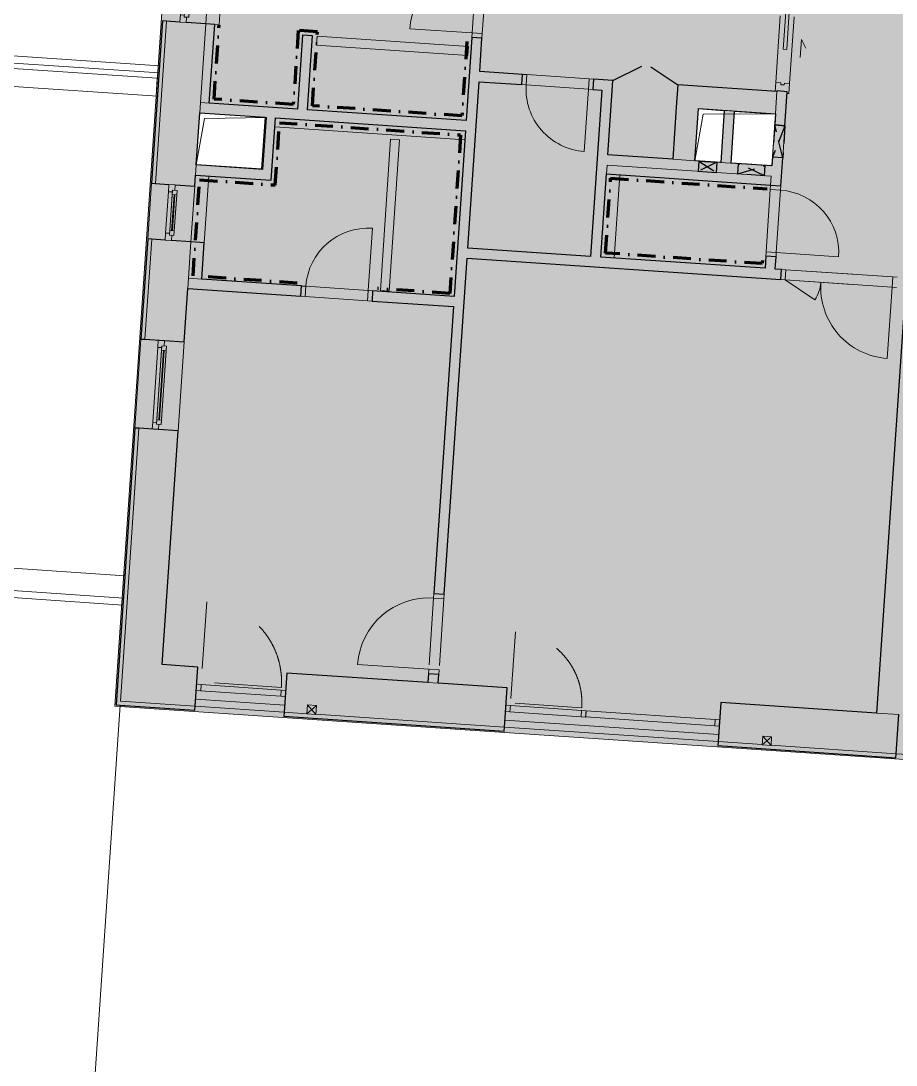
# Model space of a CAD drawing. Header units: millimetres. Extents: x -10201 to 171407, y -8645 to 72638.
# Drawn here: x 110159 to 119970, y 39893 to 51600 of the extents above; entities that cross this region are included whole.
import ezdxf

# ---------------------------------------------------------------- set-up
doc = ezdxf.new("R2010")
doc.units = ezdxf.units.MM
for name, pattern in [('HA_Dash_2mm-S1mm', [1500, 750, -750]), ('HA_Dash_3mm-S1mm', [300, 200, -100]), ('HA_DashDot_2_2mm-S0_6mm', [1650, 750, -450, 0, -450]), ('HA_DashDot_4mm-S1mm', [400, 200, -100, 0, -100])]:
    doc.linetypes.add(name, pattern=pattern)
for name, color, linetype, lineweight in [('A-DETL-____-OTLN', 9, 'Continuous', 25), ('A-DETL-____-THIN', 9, 'Continuous', 9), ('A-DETL-GENF-OTLN', 9, 'Continuous', 9), ('A-DOOR-____-MCUT', 9, 'Continuous', 9), ('A-DOOR-____-OTLN', 9, 'Continuous', 9), ('A-DOOR-FRAM-MCUT', 9, 'Continuous', 9), ('A-FLOR-____-OTLN', 9, 'Continuous', 9), ('A-GENM-____-MCUT', 9, 'Continuous', 25), ('A-GENM-____-OTLN', 9, 'Continuous', 9), ('A-GLAZ-____-MCUT', 9, 'Continuous', 5), ('A-GLAZ-____-OTLN', 9, 'Continuous', 5), ('A-GLAZ-CURT-MCUT', 9, 'Continuous', 5), ('A-GLAZ-CURT-OTLN', 9, 'Continuous', 5), ('A-GLAZ-CWMG-MCUT', 9, 'Continuous', 5), ('A-GLAZ-CWMG-OTLN', 9, 'Continuous', 5), ('A-WALL-____-MCUT', 9, 'Continuous', 25), ('A-WALL-____-OTLN', 9, 'Continuous', 9), ('I-WALL-____-MCUT', 9, 'Continuous', 25), ('I-WALL-____-OTLN', 9, 'Continuous', 9), ('M-HVAC-DUCT-OTLN', 9, 'Continuous', 9)]:
    doc.layers.add(name, color=color, linetype=linetype, lineweight=lineweight)

# ---------------------------------------------------------------- blocks, each defined once
blk = doc.blocks.new('HA_DR_Single_Swing_Solid - In_BJ_700x2100-2124342-schema rezu D_120_5200')
at = {"layer": 'A-DOOR-____-MCUT', "linetype": 'HA_DashDot_2_2mm-S0_6mm'}
for p, q in [((-350, 57.5), (350, 57.5)), ((-350, -57.5), (350, -57.5))]:
    blk.add_line(p, q, dxfattribs=at)
at = {"layer": 'A-DOOR-____-OTLN', "lineweight": 5}
blk.add_line((350, -757.5), (350, -57.5), dxfattribs=at)
blk.add_arc((350, -57.5), 700, 180, 270, dxfattribs=at)
at = {"layer": 'A-DOOR-FRAM-MCUT'}
for p, q in [((-350, 57.5), (-400, 57.5)), ((-350, -57.5), (-350, 57.5)), ((400, 57.5), (350, 57.5)), ((350, 57.5), (350, -57.5)), ((-400, -57.5), (-350, -57.5)), ((350, -57.5), (400, -57.5))]:
    blk.add_line(p, q, dxfattribs=at)
blk = doc.blocks.new('HA_DR_Single_SlidingToPocket_Solid - In_BJ_800x2100-2105140-schema rezu D_120_5200')
at = {"layer": 'A-DOOR-____-MCUT', "linetype": 'HA_DashDot_2_2mm-S0_6mm'}
for p, q in [((-400, 78), (400, 78)), ((-400, -77), (400, -77))]:
    blk.add_line(p, q, dxfattribs=at)
at = {"layer": 'A-DOOR-____-MCUT', "lineweight": 5}
for p, q in [((820, 19), (-20, 19)), ((-20, 19), (-20, -20)), ((820, -20), (820, 19)), ((-20, -20), (400, -20)), ((492, -20), (820, -20)), ((100, -177), (-100, -177)), ((100, -177), (8, -231))]:
    blk.add_line(p, q, dxfattribs=at)
at = {"layer": 'A-DOOR-FRAM-MCUT'}
for p, q in [((-400, 78), (-500, 78)), ((-420, -20), (-420, 20)), ((-420, 20), (-400, 20)), ((-400, 20), (-400, 78)), ((512, 78), (400, 78)), ((400, 78), (400, 20)), ((400, 20), (492, 20)), ((492, 20), (492, 47)), ((512, 58), (512, 78)), ((852, 47), (852, 20)), ((852, 20), (932, 20)), ((932, 20), (932, 47)), ((-513, -57), (-513, -77)), ((-513, -77), (-400, -77)), ((-400, -20), (-420, -20)), ((-400, -77), (-400, -20)), ((492, -20), (400, -20)), ((400, -20), (400, -77)), ((400, -77), (512, -77)), ((492, -47), (492, -20)), ((512, -77), (512, -57)), ((852, -20), (852, -47)), ((932, -20), (852, -20)), ((932, -47), (932, -20))]:
    blk.add_line(p, q, dxfattribs=at)
blk = doc.blocks.new('HA_DR_Double_Swing_Solid - In_BJ_1200x2100_800-1670800-schema rezu D_120_5200')
at = {"layer": 'A-DOOR-____-MCUT', "linetype": 'HA_DashDot_2_2mm-S0_6mm'}
for p, q in [((-600, 58), (600, 58)), ((-600, -57), (600, -57))]:
    blk.add_line(p, q, dxfattribs=at)
at = {"layer": 'A-DOOR-____-OTLN', "lineweight": 5}
for p, q in [((-254, -257), (-600, -57)), ((600, -857), (600, -57))]:
    blk.add_line(p, q, dxfattribs=at)
for centre, radius, start, end in [((-600, -57), 400, 330, 0), ((600, -57), 800, 180, 270)]:
    blk.add_arc(centre, radius, start, end, dxfattribs=at)
at = {"layer": 'A-DOOR-FRAM-MCUT'}
for p, q in [((-600, 58), (-650, 58)), ((-600, -57), (-600, 58)), ((650, 58), (600, 58)), ((600, 58), (600, -57)), ((-650, -57), (-600, -57)), ((600, -57), (650, -57))]:
    blk.add_line(p, q, dxfattribs=at)
blk = doc.blocks.new('HA_DR_Single_Swing_Solid - In_BJ_700x2100-2124340-schema rezu D_120_5200')
at = {"layer": 'A-DOOR-____-MCUT', "linetype": 'HA_DashDot_2_2mm-S0_6mm'}
for p, q in [((-350, 57.5), (350, 57.5)), ((-350, -57.5), (350, -57.5))]:
    blk.add_line(p, q, dxfattribs=at)
at = {"layer": 'A-DOOR-____-OTLN', "lineweight": 5}
blk.add_line((350, 757.5), (350, 57.5), dxfattribs=at)
blk.add_arc((350, 57.5), 700, 90, 180, dxfattribs=at)
at = {"layer": 'A-DOOR-FRAM-MCUT'}
for p, q in [((-400, 57.5), (-350, 57.5)), ((-350, 57.5), (-350, -57.5)), ((350, 57.5), (400, 57.5)), ((350, -57.5), (350, 57.5)), ((-350, -57.5), (-400, -57.5)), ((400, -57.5), (350, -57.5))]:
    blk.add_line(p, q, dxfattribs=at)
blk = doc.blocks.new('HA_WD_SinglePanel - 625x1000-1670806-schema rezu D_120_5200')
at = {"layer": 'A-GLAZ-____-MCUT'}
for p, q in [((-313, 70), (-313, 0)), ((-233, 70), (-313, 70)), ((-313, 0), (-253, 0)), ((-253, -25), (-253, 25)), ((-253, 25), (-203, 25)), ((-233, 25), (-233, 70)), ((-203, 25), (-203, -25)), ((202, 5), (-203, 5)), ((202, -25), (202, 25)), ((202, 25), (252, 25)), ((312, 70), (232, 70)), ((232, 70), (232, 25)), ((252, 25), (252, -25)), ((252, 0), (312, 0)), ((312, 0), (312, 70)), ((-203, -25), (-253, -25)), ((202, -5), (-203, -5)), ((252, -25), (202, -25))]:
    blk.add_line(p, q, dxfattribs=at)
at = {"layer": 'A-GLAZ-____-OTLN'}
for p, q in [((252, 25), (-253, 25)), ((-253, -25), (-253, 25)), ((232, 70), (-233, 70)), ((202, 25), (-203, 25)), ((252, 25), (252, -25)), ((-253, -25), (252, -25)), ((202, -25), (-203, -25))]:
    blk.add_line(p, q, dxfattribs=at)
blk = doc.blocks.new('HA_WD_SinglePanel - 1000x1500-1670803-schema rezu D_120_5200')
at = {"layer": 'A-GLAZ-____-MCUT'}
for p, q in [((-420, 70), (-500, 70)), ((-500, 0), (-440, 0)), ((-440, -25), (-440, 25)), ((-440, 25), (-390, 25)), ((-420, 25), (-420, 70)), ((-390, 25), (-390, -25)), ((390, 5), (-390, 5)), ((390, -25), (390, 25)), ((390, 25), (440, 25)), ((500, 70), (420, 70)), ((420, 70), (420, 25)), ((440, 25), (440, -25)), ((440, 0), (500, 0)), ((-390, -25), (-440, -25)), ((390, -5), (-390, -5)), ((440, -25), (390, -25))]:
    blk.add_line(p, q, dxfattribs=at)
at = {"layer": 'A-GLAZ-____-OTLN'}
for p, q in [((440, 25), (-440, 25)), ((-440, -25), (-440, 25)), ((420, 70), (-420, 70)), ((390, 25), (-390, 25)), ((440, 25), (440, -25)), ((-440, -25), (440, -25)), ((390, -25), (-390, -25))]:
    blk.add_line(p, q, dxfattribs=at)
blk = doc.blocks.new('HA_GM_Shaft_Rectangle - Default-2138658-schema rezu D_120_5200')
at = {"layer": 'A-DETL-GENF-OTLN'}
for p, q in [((58.5, -58.5), (865, 0)), ((0, -585), (58.5, -58.5))]:
    blk.add_line(p, q, dxfattribs=at)
at = {"layer": 'A-GENM-____-OTLN'}
for p, q in [((0, -585), (0, 0)), ((0, 0), (865, 0)), ((865, 0), (865, -585)), ((865, -585), (0, -585))]:
    blk.add_line(p, q, dxfattribs=at)
blk = doc.blocks.new('HA_DR_Single_Swing_Solid - In_BJ_800x2100-2124338-schema rezu D_120_5200')
at = {"layer": 'A-DOOR-____-MCUT', "linetype": 'HA_DashDot_2_2mm-S0_6mm'}
for p, q in [((-400, 57.5), (400, 57.5)), ((-400, -57.5), (400, -57.5))]:
    blk.add_line(p, q, dxfattribs=at)
at = {"layer": 'A-DOOR-____-OTLN', "lineweight": 5}
blk.add_line((400, -857.5), (400, -57.5), dxfattribs=at)
blk.add_arc((400, -57.5), 800, 180, 270, dxfattribs=at)
at = {"layer": 'A-DOOR-FRAM-MCUT'}
for p, q in [((-400, 57.5), (-450, 57.5)), ((-400, -57.5), (-400, 57.5)), ((450, 57.5), (400, 57.5)), ((400, 57.5), (400, -57.5)), ((-450, -57.5), (-400, -57.5)), ((400, -57.5), (450, -57.5))]:
    blk.add_line(p, q, dxfattribs=at)
blk = doc.blocks.new('Obdélníková příčel - 50x70mm EXT-1516296-schema rezu D_120_5200')
at = {"layer": 'A-GLAZ-CWMG-MCUT'}
for p, q in [((-50, 0), (0, 0)), ((-50, -70), (-50, 0)), ((0, 0), (0, -70)), ((0, -70), (-50, -70))]:
    blk.add_line(p, q, dxfattribs=at)
blk = doc.blocks.new('ABMV_CW_Single_Swing_Generic - Ex_Glass_SKLOPNE-1553233-schema rezu D_120_5200')
at = {"layer": 'A-DOOR-____-OTLN', "linetype": 'HA_Dash_2mm-S1mm', "lineweight": 5}
for p in [(-450, -30), (450, -930)]:
    blk.add_line(p, (450, -30), dxfattribs=at)
blk.add_arc((450, -30), 900, 180, 270, dxfattribs=at)
blk = doc.blocks.new('Obdélníková příčel - 50x70mm EXT-1516068-schema rezu D_120_5200')
at = {"layer": 'A-GLAZ-CWMG-OTLN'}
for p, q in [((-2946, 44159), (-2048, 44098)), ((-2951, 44089), (-2053, 44028))]:
    blk.add_line(p, q, dxfattribs=at)
blk = doc.blocks.new('Obdélníková příčel - 50x70mm EXT-1516295-schema rezu D_120_5200')
at = {"layer": 'A-GLAZ-CWMG-MCUT'}
for p, q in [((-25, 0), (25, 0)), ((-25, -70), (-25, 0)), ((25, -70), (-25, -70)), ((25, 0), (25, -70))]:
    blk.add_line(p, q, dxfattribs=at)
blk = doc.blocks.new('Systémový panel - Sklo-1518049-schema rezu D_120_5200')
at = {"layer": 'A-GLAZ-CURT-MCUT'}
for p, q in [((725, 70), (-725, 70)), ((-725, 70), (-725, 0)), ((-725, 0), (725, 0)), ((725, 0), (725, 70))]:
    blk.add_line(p, q, dxfattribs=at)
blk = doc.blocks.new('Obdélníková příčel - 50x70mm EXT-1518050-schema rezu D_120_5200')
at = {"layer": 'A-GLAZ-CWMG-MCUT'}
for p, q in [((0, 0), (-50, 0)), ((-50, 0), (-50, -70)), ((0, -70), (0, 0)), ((-50, -70), (0, -70))]:
    blk.add_line(p, q, dxfattribs=at)
blk = doc.blocks.new('ABMV_CW_Single_Swing_Generic - Ex_Glass_SKLOPNE-1944711-schema rezu D_120_5200')
at = {"layer": 'A-DOOR-____-OTLN', "linetype": 'HA_Dash_2mm-S1mm', "lineweight": 5}
for p in [(-400, -30), (400, -830)]:
    blk.add_line(p, (400, -30), dxfattribs=at)
blk.add_arc((400, -30), 800, 180, 270, dxfattribs=at)
blk = doc.blocks.new('Obdélníková příčel - 50x70mm EXT-1944710-schema rezu D_120_5200')
at = {"layer": 'A-GLAZ-CWMG-OTLN'}
for p, q in [((521, 43923), (1319, 43869)), ((516, 43853), (1315, 43799))]:
    blk.add_line(p, q, dxfattribs=at)
blk = doc.blocks.new('HA_GM_Tiling_LineBased - Generic Tiles-1695919-schema rezu D_120_5200')
at = {"layer": 'A-GENM-____-OTLN', "linetype": 'HA_DashDot_4mm-S1mm', "lineweight": 80}
blk.add_line((50, -50), (1220, -50), dxfattribs=at)
blk = doc.blocks.new('HA_GM_Tiling_LineBased - Generic Tiles-1695920-schema rezu D_120_5200')
at = {"layer": 'A-GENM-____-OTLN', "linetype": 'HA_DashDot_4mm-S1mm', "lineweight": 80}
blk.add_line((50, -50), (1130, -50), dxfattribs=at)
blk = doc.blocks.new('HA_GM_Tiling_LineBased - Generic Tiles-2053318-schema rezu D_120_5200')
at = {"layer": 'A-GENM-____-OTLN', "linetype": 'HA_DashDot_4mm-S1mm', "lineweight": 80}
blk.add_line((50, -50), (900, -50), dxfattribs=at)
blk = doc.blocks.new('HA_GM_Tiling_LineBased - Generic Tiles-2053354-schema rezu D_120_5200')
at = {"layer": 'A-GENM-____-OTLN', "linetype": 'HA_DashDot_4mm-S1mm', "lineweight": 80}
blk.add_line((-50, -50), (650, -50), dxfattribs=at)
blk = doc.blocks.new('HA_GM_Tiling_LineBased - Generic Tiles-1695923-schema rezu D_120_5200')
at = {"layer": 'A-GENM-____-OTLN', "linetype": 'HA_DashDot_4mm-S1mm', "lineweight": 80}
blk.add_line((50, -50), (2085, -50), dxfattribs=at)
blk = doc.blocks.new('HA_GM_Tiling_LineBased - Generic Tiles-1695924-schema rezu D_120_5200')
at = {"layer": 'A-GENM-____-OTLN', "linetype": 'HA_DashDot_4mm-S1mm', "lineweight": 80}
blk.add_line((50, -50), (1830, -50), dxfattribs=at)
blk = doc.blocks.new('HA_GM_Tiling_LineBased - Generic Tiles-1695925-schema rezu D_120_5200')
at = {"layer": 'A-GENM-____-OTLN', "linetype": 'HA_DashDot_4mm-S1mm', "lineweight": 80}
blk.add_line((50, -50), (865, -50), dxfattribs=at)
blk = doc.blocks.new('HA_GM_Tiling_LineBased - Generic Tiles-1696962-schema rezu D_120_5200')
at = {"layer": 'A-GENM-____-OTLN', "linetype": 'HA_DashDot_4mm-S1mm', "lineweight": 80}
blk.add_line((50, -50), (885, -50), dxfattribs=at)
blk = doc.blocks.new('HA_GM_Tiling_LineBased - Generic Tiles-1696963-schema rezu D_120_5200')
at = {"layer": 'A-GENM-____-OTLN', "linetype": 'HA_DashDot_4mm-S1mm', "lineweight": 80}
blk.add_line((50, -50), (1730, -50), dxfattribs=at)
blk = doc.blocks.new('HA_GM_Tiling_LineBased - Generic Tiles-1700841-schema rezu D_120_5200')
at = {"layer": 'A-GENM-____-OTLN', "linetype": 'HA_DashDot_4mm-S1mm', "lineweight": 80}
blk.add_line((50, -50), (880, -50), dxfattribs=at)
blk = doc.blocks.new('HA_GM_Tiling_LineBased - Generic Tiles-1700876-schema rezu D_120_5200')
at = {"layer": 'A-GENM-____-OTLN', "linetype": 'HA_DashDot_4mm-S1mm', "lineweight": 80}
blk.add_line((-50, -50), (165, -50), dxfattribs=at)
blk = doc.blocks.new('HA_GM_Tiling_LineBased - Generic Tiles-1700910-schema rezu D_120_5200')
at = {"layer": 'A-GENM-____-OTLN', "linetype": 'HA_DashDot_4mm-S1mm', "lineweight": 80}
blk.add_line((-50, -50), (780, -50), dxfattribs=at)
blk = doc.blocks.new('HA_GM_Tiling_LineBased - Generic Tiles-2044022-schema rezu D_120_5200')
at = {"layer": 'A-GENM-____-OTLN', "linetype": 'HA_DashDot_4mm-S1mm', "lineweight": 80}
blk.add_line((50, -50), (940, -50), dxfattribs=at)
blk = doc.blocks.new('HA_GM_Tiling_LineBased - Generic Tiles-2044036-schema rezu D_120_5200')
at = {"layer": 'A-GENM-____-OTLN', "linetype": 'HA_DashDot_4mm-S1mm', "lineweight": 80}
blk.add_line((50, -50), (885, -50), dxfattribs=at)
blk = doc.blocks.new('HA_GM_Tiling_LineBased - Generic Tiles-2050441-schema rezu D_120_5200')
at = {"layer": 'A-GENM-____-OTLN', "linetype": 'HA_DashDot_4mm-S1mm', "lineweight": 80}
blk.add_line((50, -50), (1810, -50), dxfattribs=at)
blk = doc.blocks.new('HA_GM_Tiling_LineBased - Generic Tiles-2050442-schema rezu D_120_5200')
at = {"layer": 'A-GENM-____-OTLN', "linetype": 'HA_DashDot_4mm-S1mm', "lineweight": 80}
blk.add_line((50, -50), (890, -50), dxfattribs=at)
blk = doc.blocks.new('HA_GM_Tiling_LineBased - Generic Tiles-2050443-schema rezu D_120_5200')
at = {"layer": 'A-GENM-____-OTLN', "linetype": 'HA_DashDot_4mm-S1mm', "lineweight": 80}
blk.add_line((50, -50), (85, -50), dxfattribs=at)
blk = doc.blocks.new('HA_GM_Opening_Rectangle_WallBased - Default-2022477-schema rezu D_120_5200')
at = {"layer": 'A-GENM-____-MCUT', "linetype": 'HA_Dash_3mm-S1mm'}
for p, q in [((305, 57.5), (-55, -57.5)), ((-55, 57.5), (305, -57.5)), ((-55, 57.5), (-55, -57.5)), ((-55, 57.5), (305, 57.5)), ((305, 57.5), (305, -57.5)), ((-55, -57.5), (305, -57.5))]:
    blk.add_line(p, q, dxfattribs=at)
blk = doc.blocks.new('HA_GM_Opening_Rectangle_WallBased - Default-2050987-schema rezu D_120_5200')
at = {"layer": 'A-GENM-____-MCUT', "linetype": 'HA_Dash_3mm-S1mm'}
for p, q in [((275, 57.5), (-25, -57.5)), ((-25, 57.5), (275, -57.5)), ((-25, 57.5), (-25, -57.5)), ((-25, 57.5), (275, 57.5)), ((275, 57.5), (275, -57.5)), ((-25, -57.5), (275, -57.5))]:
    blk.add_line(p, q, dxfattribs=at)
blk = doc.blocks.new('HA_GM_Opening_Rectangle_WallBased - Default-2051236-schema rezu D_120_5200')
at = {"layer": 'A-GENM-____-MCUT', "linetype": 'HA_Dash_3mm-S1mm'}
for p, q in [((225, 57.5), (25, -57.5)), ((25, 57.5), (225, -57.5)), ((25, 57.5), (25, -57.5)), ((25, 57.5), (225, 57.5)), ((225, 57.5), (225, -57.5)), ((25, -57.5), (225, -57.5))]:
    blk.add_line(p, q, dxfattribs=at)
blk = doc.blocks.new('HA_GM_Shaft_Rectangle - Default-2138023-schema rezu D_120_5200')
at = {"layer": 'A-DETL-GENF-OTLN'}
for p, q in [((58.5, -58.5), (750, 0)), ((0, -585), (58.5, -58.5))]:
    blk.add_line(p, q, dxfattribs=at)
at = {"layer": 'A-GENM-____-OTLN'}
for p, q in [((0, -585), (0, 0)), ((0, 0), (750, 0)), ((750, 0), (750, -585)), ((750, -585), (0, -585))]:
    blk.add_line(p, q, dxfattribs=at)
blk = doc.blocks.new('185-01_OBJEKT B_Central_rvt-3-schema rezu D_120_5200')
at = {"layer": 'A-DETL-____-OTLN'}
for p, q in [((1668, 50932), (1996, 51092)), ((2094, 51086), (2397, 50882))]:
    blk.add_line(p, q, dxfattribs=at)
at = {"layer": 'A-FLOR-____-OTLN'}
for p, q in [((-3007, 43997), (-2009, 43930)), ((460, 43762), (2855, 43599))]:
    blk.add_line(p, q, dxfattribs=at)
at = {"layer": 'A-WALL-____-MCUT'}
for p, q in [((-3378, 51600), (-3502, 49779)), ((-3333, 51597), (-3378, 51600)), ((-3183, 51587), (-3333, 51597)), ((-2894, 51567), (-3114, 51582)), ((-3001, 49986), (-2962, 50569)), ((-3502, 49779), (-3457, 49776)), ((-3457, 49776), (-3307, 49766)), ((-3237, 49761), (-3018, 49746)), ((-3018, 49746), (-3009, 49871)), ((-3544, 49156), (-3620, 48033)), ((-3499, 49152), (-3544, 49156)), ((-3349, 49142), (-3499, 49152)), ((-3060, 49123), (-3280, 49138)), ((-3136, 48000), (-3096, 48599)), ((-3620, 48033), (-3575, 48030)), ((-3575, 48030), (-3136, 48000)), ((-3688, 47035), (-3898, 43933)), ((-3643, 47032), (-3688, 47035)), ((-3204, 47003), (-3643, 47032)), ((-3382, 44384), (-3204, 47003)), ((-2983, 44356), (-3382, 44384)), ((-3012, 43918), (-2983, 44356)), ((-1985, 44289), (-2015, 43850)), ((-404, 44181), (-1985, 44289)), ((484, 44121), (-289, 44174)), ((455, 43682), (484, 44121)), ((-3898, 43933), (-3853, 43929)), ((-3853, 43929), (-3015, 43873)), ((-3015, 43873), (-3012, 43918)), ((2879, 43959), (2849, 43520)), ((4625, 43840), (2879, 43959)), ((-2015, 43850), (-2018, 43805)), ((-2018, 43805), (452, 43637)), ((4845, 43384), (4874, 43823)), ((452, 43637), (455, 43682)), ((2849, 43520), (2846, 43475)), ((2846, 43475), (4842, 43339)), ((4842, 43339), (4845, 43384))]:
    blk.add_line(p, q, dxfattribs=at)
at = {"layer": 'A-WALL-____-MCUT', "lineweight": 9}
for p, q in [((-3333, 51597), (-3457, 49776)), ((-3457, 49776), (-3333, 51597)), ((-2954, 50684), (-2894, 51567)), ((-2894, 51567), (-2954, 50684)), ((3492, 50557), (3509, 50807)), ((3509, 50807), (3492, 50557)), ((-2954, 50684), (-2962, 50569)), ((-2954, 50684), (-2854, 50677)), ((3033, 50588), (2918, 50596)), ((2340, 50049), (2590, 50032)), ((2590, 50032), (2340, 50049)), ((-3001, 49986), (-3009, 49871)), ((1604, 49984), (1597, 49884)), ((1604, 49984), (2332, 49934)), ((2332, 49934), (1604, 49984)), ((2332, 49934), (3445, 49859)), ((3445, 49859), (2332, 49934)), ((3438, 49759), (3445, 49859)), ((-3499, 49152), (-3575, 48030)), ((-3575, 48030), (-3499, 49152)), ((-3088, 48714), (-3060, 49123)), ((-3060, 49123), (-3088, 48714)), ((-3088, 48714), (-3096, 48599)), ((-3088, 48714), (-2938, 48703)), ((-3643, 47032), (-3821, 44413)), ((-3821, 44413), (-3643, 47032)), ((-3821, 44413), (-3850, 43974)), ((-3850, 43974), (-3821, 44413)), ((-404, 44181), (-289, 44174)), ((-3850, 43974), (-3012, 43918)), ((-3012, 43918), (-3850, 43974)), ((-2015, 43850), (-1760, 43833)), ((-1760, 43833), (-2015, 43850)), ((-1660, 43826), (455, 43682)), ((455, 43682), (-1660, 43826)), ((4625, 43840), (4874, 43823)), ((2849, 43520), (3343, 43486)), ((3343, 43486), (2849, 43520)), ((3443, 43479), (4845, 43384)), ((4845, 43384), (3443, 43479))]:
    blk.add_line(p, q, dxfattribs=at)
at = {"layer": 'A-WALL-____-OTLN'}
for p, q in [((-2852, 52191), (-2894, 51567)), ((-3544, 49156), (-3502, 49779)), ((-3018, 49746), (-3060, 49123)), ((-3688, 47035), (-3620, 48033)), ((-3136, 48000), (-3204, 47003)), ((-2015, 43850), (-3012, 43918)), ((-2009, 43930), (-3007, 43997)), ((2849, 43520), (455, 43682)), ((2855, 43599), (460, 43762))]:
    blk.add_line(p, q, dxfattribs=at)
at = {"layer": 'I-WALL-____-MCUT'}
for p, q in [((-2794, 51560), (-2894, 51567)), ((-2854, 50677), (-2794, 51560)), ((-1810, 51438), (-1867, 50610)), ((-1696, 51431), (-1810, 51438)), ((-1752, 50602), (-1696, 51431)), ((87, 51415), (24, 50482)), ((202, 51407), (87, 51415)), ((177, 51033), (202, 51407)), ((656, 51000), (177, 51033)), ((648, 50886), (656, 51000)), ((1454, 50946), (1446, 50831)), ((1668, 50932), (1454, 50946)), ((1661, 50817), (1668, 50932)), ((42, 49052), (169, 50918)), ((169, 50918), (648, 50886)), ((1546, 50825), (1419, 48959)), ((1446, 50831), (1546, 50825)), ((1612, 50099), (1661, 50817)), ((2397, 50882), (2380, 50633)), ((3509, 50807), (2397, 50882)), ((3510, 50814), (3509, 50807)), ((3624, 50806), (3510, 50814)), ((3598, 50425), (3624, 50806)), ((-1867, 50610), (-2854, 50677)), ((24, 50482), (-1752, 50602)), ((2380, 50633), (2340, 50049)), ((2590, 50032), (2629, 50616)), ((2629, 50616), (2918, 50596)), ((2918, 50596), (2879, 50013)), ((2994, 50005), (3033, 50588)), ((3033, 50588), (3492, 50557)), ((-2962, 50569), (-2229, 50520)), ((-2229, 50520), (-2268, 49936)), ((-2161, 49813), (-2114, 50512)), ((-2114, 50512), (16, 50367)), ((3492, 50557), (3484, 50433)), ((16, 50367), (-110, 48511)), ((3484, 50433), (3598, 50425)), ((2340, 50049), (1612, 50099)), ((2879, 50013), (2590, 50032)), ((3453, 49974), (2994, 50005)), ((3459, 50073), (3453, 49974)), ((3574, 50066), (3459, 50073)), ((3553, 49751), (3574, 50066)), ((-2268, 49936), (-3001, 49986)), ((1534, 48951), (1597, 49884)), ((1597, 49884), (3438, 49759)), ((-3009, 49871), (-2276, 49821)), ((-2276, 49821), (-2161, 49813)), ((3438, 49759), (3553, 49751)), ((-2910, 49113), (-3060, 49123)), ((-2938, 48703), (-2910, 49113)), ((1419, 48959), (42, 49052)), ((-221, 45171), (35, 48938)), ((35, 48938), (3551, 48699)), ((3375, 48826), (1534, 48951)), ((3384, 48961), (3375, 48826)), ((3499, 48953), (3384, 48961)), ((3489, 48818), (3499, 48953)), ((3559, 48814), (3489, 48818)), ((-1821, 48628), (-2938, 48703)), ((3551, 48699), (3559, 48814)), ((-3096, 48599), (-1828, 48513)), ((-1828, 48513), (-1821, 48628)), ((4948, 48604), (4625, 43840)), ((-1023, 48573), (-1030, 48459)), ((-110, 48511), (-1023, 48573)), ((-1030, 48459), (-117, 48397)), ((-117, 48397), (-336, 45179)), ((-336, 45179), (-221, 45171)), ((-397, 44281), (-404, 44181)), ((-282, 44273), (-397, 44281)), ((-289, 44174), (-282, 44273))]:
    blk.add_line(p, q, dxfattribs=at)
at = {"layer": 'I-WALL-____-OTLN'}
for p, q in [((-2667, 52704), (-2744, 51557)), ((-2894, 51567), (-2852, 52191)), ((-2794, 51560), (-2744, 51557)), ((-1646, 51427), (-1652, 51327)), ((-1646, 51427), (50, 51312)), ((44, 51212), (-1652, 51327)), ((50, 51312), (44, 51212)), ((706, 50997), (1404, 50950)), ((1396, 50835), (698, 50882)), ((10, 50267), (-2121, 50412)), ((3459, 50073), (3484, 50433)), ((3598, 50425), (3574, 50066)), ((-937, 48578), (-822, 50274)), ((-722, 50267), (-837, 48571)), ((-822, 50274), (-722, 50267)), ((1747, 49874), (1684, 48941)), ((-2860, 49861), (-2910, 49113)), ((-3060, 49123), (-3018, 49746)), ((3609, 48810), (4806, 48729)), ((-1771, 48624), (-1072, 48577)), ((4799, 48614), (3601, 48696)), ((-1080, 48462), (-1779, 48510)), ((-937, 48578), (-837, 48571))]:
    blk.add_line(p, q, dxfattribs=at)
at = {"layer": 'M-HVAC-DUCT-OTLN', "lineweight": 5}
for p, q in [((-1760, 43832), (-1754, 43931)), ((-1654, 43925), (-1760, 43832)), ((-1661, 43825), (-1754, 43931)), ((-1754, 43931), (-1654, 43925)), ((-1654, 43925), (-1661, 43825)), ((-1661, 43825), (-1760, 43832)), ((3343, 43482), (3350, 43582)), ((3449, 43575), (3343, 43482)), ((3443, 43475), (3350, 43582)), ((3350, 43582), (3449, 43575)), ((3449, 43575), (3443, 43475)), ((3443, 43475), (3343, 43482))]:
    blk.add_line(p, q, dxfattribs=at)
at = {"layer": 'A-DOOR-____-OTLN', "color": 250, "lineweight": 9}
for name, p, rotation in [('HA_DR_Single_Swing_Solid - In_BJ_700x2100-2124342-schema rezu D_120_5200', (172, 51810), 266.1172724189429), ('HA_DR_Single_SlidingToPocket_Solid - In_BJ_800x2100-2105140-schema rezu D_120_5200', (3600, 51302), 86.1172724189423), ('HA_DR_Single_Swing_Solid - In_BJ_700x2100-2124342-schema rezu D_120_5200', (1051, 50916), 356.1172724189428), ('HA_DR_Single_Swing_Solid - In_BJ_700x2100-2124340-schema rezu D_120_5200', (3468, 49356), 266.1172724189423), ('HA_DR_Single_Swing_Solid - In_BJ_700x2100-2124340-schema rezu D_120_5200', (-1426, 48543), 356.1172724189428), ('HA_DR_Double_Swing_Solid - In_BJ_1200x2100_800-1670800-schema rezu D_120_5200', (4204, 48712), 356.1172724189428), ('HA_DR_Single_Swing_Solid - In_BJ_800x2100-2124338-schema rezu D_120_5200', (-309, 44726), 266.1172724189429), ('ABMV_CW_Single_Swing_Generic - Ex_Glass_SKLOPNE-1553233-schema rezu D_120_5200', (-2497, 44128), 176.1172724189429), ('ABMV_CW_Single_Swing_Generic - Ex_Glass_SKLOPNE-1944711-schema rezu D_120_5200', (920, 43896), 176.1172724189429)]:
    blk.add_blockref(name, p, dxfattribs=dict(at, rotation=rotation))
at = {"layer": 'A-GENM-____-OTLN', "color": 250, "lineweight": 9}
for name, p, rotation in [('HA_GM_Tiling_LineBased - Generic Tiles-2044036-schema rezu D_120_5200', (-2854, 50677), 86.11727241894305), ('HA_GM_Tiling_LineBased - Generic Tiles-1700910-schema rezu D_120_5200', (-1810, 51438), 266.117272418943), ('HA_GM_Tiling_LineBased - Generic Tiles-1700876-schema rezu D_120_5200', (-1696, 51431), 176.1172724189432), ('HA_GM_Tiling_LineBased - Generic Tiles-1700841-schema rezu D_120_5200', (-1752, 50602), 86.11727241894303), ('HA_GM_Tiling_LineBased - Generic Tiles-1696962-schema rezu D_120_5200', (87, 51415), 266.117272418943), ('HA_GM_Tiling_LineBased - Generic Tiles-2044022-schema rezu D_120_5200', (-1867, 50610), 176.1172724189432), ('HA_GM_Tiling_LineBased - Generic Tiles-1696963-schema rezu D_120_5200', (24, 50482), 176.1172724189429), ('HA_GM_Shaft_Rectangle - Default-2138658-schema rezu D_120_5200', (2629, 50616), 356.1172724189424), ('HA_GM_Shaft_Rectangle - Default-2138023-schema rezu D_120_5200', (-2962, 50569), 356.1172724189424), ('HA_GM_Tiling_LineBased - Generic Tiles-2053354-schema rezu D_120_5200', (-2161, 49813), 86.11727241894303), ('HA_GM_Tiling_LineBased - Generic Tiles-1695923-schema rezu D_120_5200', (-2114, 50512), 356.1172724189429), ('HA_GM_Opening_Rectangle_WallBased - Default-2022477-schema rezu D_120_5200', (3537, 50374), 266.1172724189423), ('HA_GM_Tiling_LineBased - Generic Tiles-1695924-schema rezu D_120_5200', (16, 50367), 266.117272418943), ('HA_GM_Opening_Rectangle_WallBased - Default-2051236-schema rezu D_120_5200', (2605, 49973), 356.1172724189431), ('HA_GM_Opening_Rectangle_WallBased - Default-2050987-schema rezu D_120_5200', (3349, 49923), 176.1172724189431), ('HA_GM_Tiling_LineBased - Generic Tiles-1695920-schema rezu D_120_5200', (-3089, 48694), 86.117272418943), ('HA_GM_Tiling_LineBased - Generic Tiles-2053318-schema rezu D_120_5200', (-3009, 49871), 356.1172724189431), ('HA_GM_Tiling_LineBased - Generic Tiles-2050442-schema rezu D_120_5200', (1534, 48951), 86.11727241894303), ('HA_GM_Tiling_LineBased - Generic Tiles-2050441-schema rezu D_120_5200', (1598, 49889), 356.1172724189428), ('HA_GM_Tiling_LineBased - Generic Tiles-2050441-schema rezu D_120_5200', (3390, 48825), 176.1172724189429), ('HA_GM_Tiling_LineBased - Generic Tiles-2050443-schema rezu D_120_5200', (3399, 48960), 266.117272418943), ('HA_GM_Tiling_LineBased - Generic Tiles-1695919-schema rezu D_120_5200', (-1822, 48608), 176.1172724189432), ('HA_GM_Tiling_LineBased - Generic Tiles-1695925-schema rezu D_120_5200', (-111, 48492), 176.1172724189432)]:
    blk.add_blockref(name, p, dxfattribs=dict(at, rotation=rotation))
at = {"layer": 'A-GLAZ-____-OTLN', "color": 250, "lineweight": 9, "rotation": 86.11727241894292}
for name, p in [('HA_WD_SinglePanel - 625x1000-1670806-schema rezu D_120_5200', (-3092, 51894)), ('HA_WD_SinglePanel - 625x1000-1670806-schema rezu D_120_5200', (-3258, 49449)), ('HA_WD_SinglePanel - 1000x1500-1670803-schema rezu D_120_5200', (-3390, 47516))]:
    blk.add_blockref(name, p, dxfattribs=at)
at = {"layer": 'A-GLAZ-CURT-OTLN', "color": 250, "lineweight": 9, "rotation": 176.1172724189429}
blk.add_blockref('Systémový panel - Sklo-1518049-schema rezu D_120_5200', (2093, 43817), dxfattribs=at)
at = {"layer": 'A-GLAZ-CWMG-OTLN', "color": 250, "lineweight": 9, "extrusion": (0, 0, -1), "rotation": 3.882727581057043}
for name, p in [('Obdélníková příčel - 50x70mm EXT-1516296-schema rezu D_120_5200', (2996, 44162)), ('Obdélníková příčel - 50x70mm EXT-1516295-schema rezu D_120_5200', (2023, 44096)), ('Obdélníková příčel - 50x70mm EXT-1516296-schema rezu D_120_5200', (-471, 43927)), ('Obdélníková příčel - 50x70mm EXT-1516295-schema rezu D_120_5200', (-1344, 43867))]:
    blk.add_blockref(name, p, dxfattribs=at)
at = {"layer": 'A-GLAZ-CWMG-OTLN', "color": 250, "lineweight": 9}
for name in ['Obdélníková příčel - 50x70mm EXT-1516068-schema rezu D_120_5200', 'Obdélníková příčel - 50x70mm EXT-1944710-schema rezu D_120_5200']:
    blk.add_blockref(name, (0, 0), dxfattribs=at)
at = {"layer": 'A-GLAZ-CWMG-OTLN', "color": 250, "lineweight": 9, "rotation": 356.1172724189429}
blk.add_blockref('Obdélníková příčel - 50x70mm EXT-1518050-schema rezu D_120_5200', (2866, 43764), dxfattribs=at)

msp = doc.modelspace()

# ---------------------------------------------------------------- hatches: boundary and pattern name
at = {"layer": 'A-DETL-GENF-OTLN'}
h = msp.add_hatch(color=255, dxfattribs=at)
h.paths.add_polyline_path([(139246.4, 42015.8), (140086.4, 54445.6), (112053.9, 56340), (111210.9, 43918.6), (139232.5, 42016.8)])
h.paths.add_polyline_path([(139160.6, 48135.7), (138412.9, 48194.2), (138450.9, 48755.1), (139199.2, 48704.4), (139164.1, 48186.5)])
h.paths.add_polyline_path([(139669, 49128.5), (139669, 49128.5), (139658.2, 49121.3)])
h.paths.add_polyline_path([(133387.7, 48953.4), (133338.4, 48964.6), (133378.5, 49555.1), (133428.3, 49551.7), (133388, 48956.8)])
h.paths.add_polyline_path([(133223.1, 48964.6), (132779.1, 48994.8), (132819.8, 49593), (133263.7, 49562.8), (133225.1, 48994.4)])
h.paths.add_polyline_path([(130934.4, 49135), (130635.1, 49155.3), (130674.7, 49739), (130974, 49718.6), (130935.8, 49155.3)])
h.paths.add_polyline_path([(126209.2, 49440.7), (125795.2, 49468.8), (125835.8, 50067.4), (126249.3, 50031.5), (126232.6, 49785.2)])
h.paths.add_polyline_path([(125545.8, 49485.7), (125131.7, 49513.8), (125172.4, 50112.4), (125586.4, 50084.3), (125547.7, 49513.8)])
h.paths.add_polyline_path([(120693, 49830.1), (120408.6, 49849.4), (120448.2, 50433), (120732, 50406), (120694.3, 49849.4)])
h.paths.add_polyline_path([(112857.1, 49935.9), (112123.8, 49985.7), (112171.2, 50568.8), (112896.2, 50511.8), (112860.5, 49985.7)])
h.paths.add_polyline_path([(118577.8, 49973.6), (118119.4, 50012.6), (118158.5, 50588.4), (118617.4, 50557.3), (118579.9, 50004.8)])
h.paths.add_polyline_path([(118004.1, 50012.6), (117714.8, 50032.2), (117754.4, 50615.9), (118043.2, 50588.4), (118005.5, 50032.2)])
h.paths.add_polyline_path([(128670.9, 51744.3), (127802.9, 51803.2), (127860.1, 52520.9), (128719.1, 52454.8), (128674.9, 51803.2)])
h.paths.add_polyline_path([(125607.9, 51952.1), (121876.9, 52211.5), (121894.1, 52464.8), (125625.1, 52205.4), (125624.6, 52198)])
h.paths.add_polyline_path([(129891.3, 53997.3), (129891.3, 53997.6), (129919.6, 54415)])
h.paths.add_polyline_path([(126007.9, 54891.8), (126007.9, 54891.8), (125799.7, 54905.9)])

# ---------------------------------------------------------------- linework, layer by layer
at = {"layer": 'A-DETL-____-THIN'}
for p, q in [((112053.9, 56340), (111210.9, 43918.6)), ((111210.9, 43918.6), (139246.4, 42015.8))]:
    msp.add_line(p, q, dxfattribs=at)
at = {"layer": 'A-FLOR-____-OTLN'}
for p, q in [((111707.7, 51016.2), (108380.4, 51242.1)), ((111690, 50755.5), (108364.1, 50981.3)), ((105455.5, 45777.6), (111325.1, 45379.2)), ((111271.8, 43929.5), (110912.5, 38636.7)), ((113110.6, 43849.8), (112112.9, 43917.5)), ((117974.4, 43519.7), (115579.9, 43682.2)), ((122364.3, 43221.7), (119969.8, 43384.3))]:
    msp.add_line(p, q, dxfattribs=at)
at = {"layer": 'A-WALL-____-OTLN'}
for p, q in [((108385.3, 51321.9), (111713.1, 51096.1)), ((111302.7, 45050), (105433.1, 45448.3)), ((111308.1, 45129.8), (105438.5, 45528.2))]:
    msp.add_line(p, q, dxfattribs=at)
at = {"layer": 'I-WALL-____-OTLN'}
for p in [(108376.5, 51180.9), (111675, 50756.5)]:
    msp.add_line(p, (111688.5, 50956.1), dxfattribs=at)

# ---------------------------------------------------------------- block references
at = {"lineweight": 5}
msp.add_blockref('185-01_OBJEKT B_Central_rvt-3-schema rezu D_120_5200', (115125.3, 0), dxfattribs=at)

doc.saveas('drawing.dxf')
